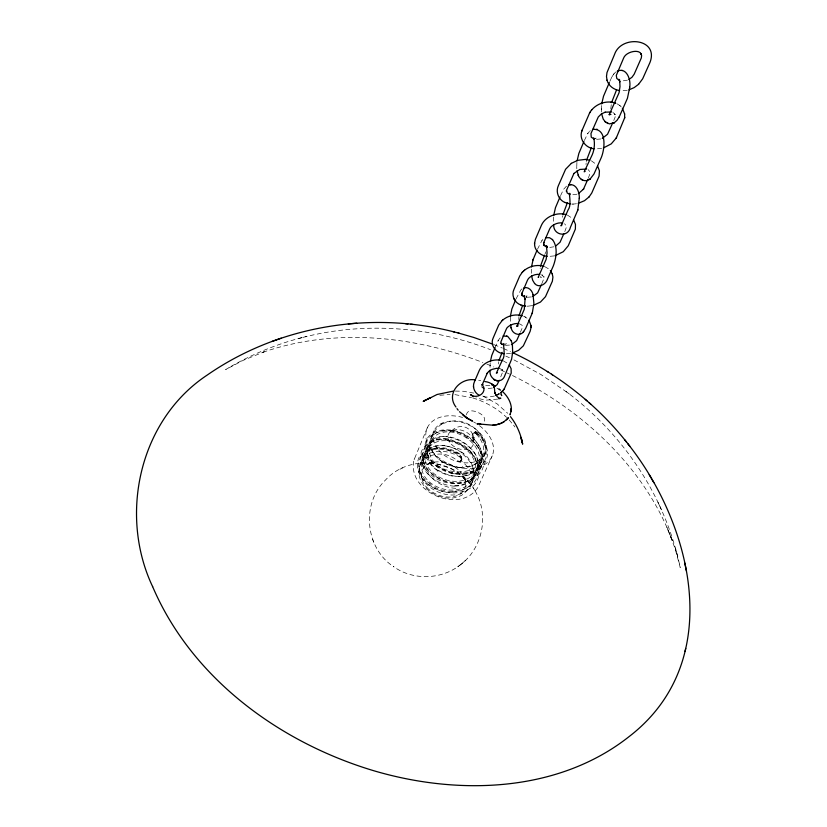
<?xml version="1.0" encoding="UTF-8"?>
<svg xmlns="http://www.w3.org/2000/svg" width="827" height="827" viewBox="0 0 827 827"><rect width="100%" height="100%" fill="white"/><g stroke="black" fill="none" stroke-linecap="round" stroke-linejoin="round"><path stroke-width="0.62" stroke-dasharray="4.13 3.1" d="M601.425 111.965L601.322 109.495M601.322 108.864L601.508 105.525M601.322 109.66L601.322 108.719M466.779 437.245C452.896 424.768 417.542 430.381 427.621 454.499C437.183 474.626 472.599 482.451 484.591 460.928M610.802 108.771L611.411 103.251M518.746 319.501L518.942 316.648M531.327 269.147L531.379 274.182M425.936 445.732L425.884 446.456M553.532 217.15L553.49 222.349M586.012 164.521L586.105 163.291M510.311 317.134L510.352 323.419M490.173 363.167L490.008 368.108M576.915 162.412L576.76 167.219M498.474 363.973L498.764 361.771M540.165 268.486L540.227 267.896M562.546 217.243L562.691 216.043M586.25 162.061L586.343 161.441M420.633 456.959C426.35 447.8 439.003 446.973 448.451 449.847C452.586 451.914 463.854 453.723 461.156 460.35M461.683 459.254L461.807 458.52M466.542 414.885C467.131 405.127 490.318 415.35 483.413 422.339M425.161 457.372A27.539 19.362 23.4 0 0 429.533 486.855A27.539 19.362 23.4 0 0 466.883 490.494A27.539 19.362 23.4 0 0 461.187 460.877L461.848 459.781M461.817 459.895C462.531 451.852 449.671 450.849 444.14 448.637C434.857 446.911 423.021 449.04 418.555 458.334C411.205 481.707 443.262 498.061 462.903 491.424C491.662 483.371 477.448 446.942 454.86 441.432C437.183 431.756 409.768 447.924 425.119 468.072C445.67 499.973 509.277 478.337 472.599 440.481C460.257 426.008 423.507 423.92 424.892 449.185C430.422 471.762 463.223 482.348 481.087 467.637L479.029 469.271L483.113 465.611L485.904 461.146L487.548 455.119L487.63 451.542L485.594 443.365L481.552 436.429L478.357 432.883L478.926 433.762M472.362 434.785L472.651 434.051A3.411 2.522 64.2 0 1 476.414 433.989M441.949 423.951C431.88 430.381 425.957 446.838 435.695 456.122C443.913 465.012 456.959 469.312 468.847 466.924C503.198 456.246 477.686 415.94 450.022 421.398M427.321 427.714L414.11 459.688C405.943 491.672 460.184 515.169 477.923 487.32L492.261 455.842M454.726 485.294C473.623 487.372 485.47 461.652 471.245 448.865C461.786 437.803 439.158 429.988 429.523 444.533C423.279 484.746 509.132 478.885 473.178 437.855M461.187 460.143L460.153 461.27L458.52 461.28A3.339 2.047 38.2 0 1 457.145 460.598C437.473 443.592 405.933 462.365 424.344 486.338C433.296 496.779 449.981 502.03 462.427 494.835C471.969 487.444 477.675 472.124 470.222 461.404C463.048 445.608 422.866 435.271 425.295 461.714C431.818 481.138 464.815 489.76 476.29 470.646M478.575 433.017C474.388 429.068 470.501 435.912 475.184 438.424M421.997 462.51C417.149 487.134 460.205 500.935 472.289 479.526M420.064 464.257L420.643 462.789M474.615 474.367C482.761 450.663 442.238 428.076 427.673 448.927C422.607 475.484 472.331 488.705 480.342 461.652M426.318 449.247L428.221 444.647M414.11 459.688L414.596 458.52M482.503 456.855C485.315 450.591 483.278 443.241 479.402 437.907M430.329 439.592L434.072 430.629M423.858 458.075L425.626 453.837M422.835 457.569L424.685 453.155M429.275 445.102L427.673 448.927L429.523 444.533M431.301 440.253C445.763 418.907 487.217 442.114 478.399 465.973M494.959 347.847L498.299 340.321L500.397 337.561M516.11 298.774L520.927 289.791M537.457 249.278L542.047 240.316M560.572 195.658L563.507 189.435L566.526 186.085M584.369 140.476L587.728 133.581M609.84 81.387L611.846 77.004M545.024 253.961L546.058 251.604M500.748 376.833C502.857 370.227 505.09 371.282 500.232 368.677M520.379 332.309C523.222 325.352 523.708 326.283 520.09 324.081M541.778 283.775L544.156 277.831L542.367 275.215M564.779 231.601L566.65 226.505L564.552 223.714M588.328 178.198L590.323 172.45L588.286 169.68M613.768 120.484L615.174 116.969L614.957 114.467M475.163 475.845L477.541 470.573M483.723 456.897L485.511 452.917M471.101 484.88L473.065 480.528M479.743 465.694L481.469 461.9M484.24 461.693C489.181 453.496 484.105 432.48 473.158 433.482M526.127 297.327L527.068 295.87L526.272 296.231M497.926 341.024L498.299 340.321M611.701 77.273L613.655 74.213M461.208 460.846L461.673 459.884L461.383 460.536A3.484 2.388 50.1 0 0 461.611 459.057L459.43 455.946M505.555 344.58L506.248 343.618L505.679 344.001M460.918 460.639L460.918 460.639A3.349 2.295 48.8 0 1 460.525 461.063L460.153 461.27M421.129 456.173C414.585 465.704 421.46 478.171 430.04 483.764M587.935 133.292L589.3 131.658M587.625 133.726L588.038 133.147M425.595 446.322C413.955 464.123 437.09 481.996 453.93 482.42C481.996 486.555 492.892 453.072 468.464 438.393M595.512 138.719L596.133 138.088L595.605 138.367M613.903 73.913L615.05 72.693M613.531 74.358L614.016 73.768M425.243 446.714C441.835 430.081 473.302 445.081 477.903 466.201C482.41 492.158 445.381 498.092 429.885 483.661M541.923 240.45L542.812 239.51M459.285 565.606C482.999 549.025 489.946 513.567 474.088 489.326M464.112 561.636L461.962 563.518M464.526 561.254L465.611 560.241M521.237 289.502L522.002 288.881M589.806 131.173L590.323 130.738M615.443 72.362L616.167 71.804M426.029 453.351L426.277 453.144A27.777 18.701 28.9 0 1 459.554 455.801M461.445 563.942C442.652 579.748 413.397 580.967 393.456 566.557M457.641 566.805L458.716 566.019M460.66 460.959L459.926 461.342M474.646 490.194C457.372 458.737 409.499 453.403 385.527 480.001C361.017 503.591 365.069 548.311 393.766 566.774M451.728 430.867C460.184 421.749 474.429 427.962 473.364 440.481M442.476 423.672L450.343 421.346M441.556 424.158L442.848 423.465M399.865 469.271L401.002 468.713M401.643 468.392L402.749 467.855M473.964 432.542L476.724 432.779M429.523 463.409L427.073 464.288L433.038 463.678L431.973 463.637L437.99 464.226L450.333 468.258L458.871 473.478L463.844 478.192L465.818 481.49L464.702 478.957L465.405 480.559M429.151 453.33L434.309 451.645L442.352 451.253A28.924 20.324 23.5 0 1 448.782 452.338A29.493 20.727 23.5 0 1 457.207 455.512L459.957 457.031M627.424 80.136L621.976 81.025M492.282 388.039L485.738 388.814M576.926 194.211L571.715 194.893M553.852 246.797L549.128 247.511M494.432 396.04L487.951 397.198L481.79 396.371M301.938 337.643C275.112 344.528 249.33 355.393 225.585 369.617L243.014 360.427L264.237 351.806L261.518 352.778C333.105 327.482 413.014 335.421 482.885 362.505M531.441 296.924L526.013 297.389M600.722 138.967L595.543 139.422M303.085 337.354C364.79 321.465 431.26 326.613 490.483 349.676M298.092 338.636L306.848 336.382M497.709 399.1L485.635 400.185L476.021 397.89M509.463 345.076L505.462 345.355M532.319 305.649L527.771 306.176M554.255 255.905L548.849 256.411M601.622 148.436L595.812 148.912M627.238 90.277L621.315 90.732M468.63 472.91L466.314 473.344M510.538 353.491L505.493 353.832M576.46 203.742L573.266 204.073M439.881 395.285L450.136 394.458M428.934 463.813L431.539 463.627M455.315 391.078L463.11 391.243L474.109 393.145M489.811 385.599L483.929 385.124M571.726 204.062L572.563 204.083M572.491 204.083L573.338 204.073M452.204 491.486L452.938 491.476M527.037 306.166L527.833 306.176M459.554 473.127L460.319 473.137M461.755 468.103L462.531 468.113M454.891 394.634L471.545 397.611M430.257 462.893L429.595 462.831L432.149 463.048L431.549 462.996M449.991 431.043L450.591 431.115M446.663 440.346L447.386 440.45M478.678 380.234L480.756 380.575M450.529 472.91L454.716 473.83M472.755 397.942C485.501 401.881 497.513 408.641 506.631 417.408M503.271 360.83L508.202 363.746M494.112 344.683L502.34 348.043M541.561 274.853L542.254 275.153M486.886 364.107L493.864 366.992M457.682 460.877L458.778 461.321M544.714 266.625L548.725 268.92M482.813 396.03L496.893 403.669L507.695 413.283M567.332 215.051L572.129 218.142M523.656 316.255L525.093 316.948M503.509 348.549L510.486 351.651M591.377 160.82L596.525 164.532M505.824 356.106L509.329 357.688M500.78 370.02L504.697 371.819M506.662 372.719L509.577 374.124M513.949 359.879L540.858 374.476L567.332 392.463M512.482 375.52C582.26 410.006 644.491 466.676 672.372 540.672L666.82 526.995L675.049 548.487L680.239 567.58C675.773 546.647 669.043 526.168 660.039 506.744M612.952 112.503L614.699 114.002M617.169 103.861L619.568 105.37M540.806 277.314L541.199 277.696L540.631 276.445M525.445 317.144L526.985 318.199M524.866 316.813L525.683 317.279M441.732 461.89L442.259 462.221M439.582 466.924L440.109 467.265M435.085 475.835L435.612 476.187M437.09 470.759L437.752 471.194M466.728 437.214L468.547 438.444M569.989 394.5C609.52 424.82 641.618 464.939 661.786 510.548M565.999 391.46L571.416 395.575M498.774 388.38L500.531 389.755M463.079 453.134L463.668 453.599M619.94 105.68L621.253 106.9M619.351 105.194L620.167 105.856M476.538 432.676L477.396 433.42M476.3 434.175L476.445 434.33A27.012 19.414 28.9 0 1 478.905 437.152L479.939 438.641M469.457 450.508L472.31 453.589M468.433 481.727L468.981 482.337M509.112 419.92L512.854 424.272M467.152 480.311L467.658 480.869M513.567 425.15L514.87 426.959M614.906 114.312L614.74 114.074M473.065 487.703L473.582 488.53M657.899 502.123L659.615 505.855M372.636 539.38L373.08 540.496M373.401 541.323L373.825 542.398M465.084 479.836L465.415 480.714L464.784 478.936M675.37 547.981L676.579 552.477M676.703 552.963L677.933 557.532M544.032 276.859L544.104 277.169M576.75 167.044L576.832 168.708M479.536 425.74A35.385 24.334 23.4 0 1 478.75 467.131A35.385 24.334 23.4 0 1 426.866 441.68A35.385 24.334 23.4 0 1 462.603 417.439M473.602 421.904A35.385 24.334 23.4 0 1 475.67 423.104M448.069 437.225A27.963 18.659 28.9 0 1 478.213 461.218M478.171 461.228A27.932 20.882 26 0 1 474.253 475.835M474.212 476.352A27.901 20.882 20.9 0 1 435.374 476.404M434.651 476.187A27.88 18.763 17.7 0 1 423.817 461.952M423.31 461.88A27.849 17.915 21.2 0 1 444.647 445.691M422.607 466.211A27.798 17.863 24.7 0 1 425.822 453.217M454.271 486.173A27.829 18.07 20.1 0 1 423 466.201M471.783 480.187A27.849 20.251 17.8 0 1 454.643 486.09M466.097 448.43A27.88 20.954 22 0 1 471.638 480.053M447.324 440.067A27.901 19.734 29.8 0 1 465.797 448.048M426.432 457A27.932 18.504 28.5 0 1 446.342 439.168M419.775 470.78A27.715 17.967 21.1 0 1 425.388 457.548M445.133 445.825A27.829 18.814 29.2 0 1 462.789 453.413M462.903 454.333A27.798 20.044 29.5 0 1 469.819 485.273M469.529 485.666A27.777 20.871 20.7 0 1 453.031 491.817M452.493 492.561A27.746 19.993 17.2 0 1 420.023 471.132M473.954 439.199A28.077 20.21 29 0 1 481.076 462.655A28.077 20.21 29 0 1 460.246 472.786M459.657 473.582A28.035 19.962 17.4 0 1 439.83 467.534M438.61 467.731A28.015 18.783 17.7 0 1 432.056 439.809M432.428 439.592A27.984 17.905 25.8 0 1 447.924 436.439M437.411 470.501A27.953 18.029 20.2 0 1 426.587 457.393M475.897 471.049A27.984 19.052 17.3 0 1 438.558 470.418M480.787 455.708A28.015 20.944 21.9 0 1 476.197 470.77M450.529 430.753A28.035 20.716 27.1 0 1 481.273 455.78M434.216 434.278A28.066 18.483 28.5 0 1 449.857 430.567M442.021 461.652A28.087 17.791 24.9 0 1 433.513 434.351M461.662 467.71A28.118 19.011 17.3 0 1 442.6 461.89M477.158 433.565A28.149 20.241 17.9 0 1 484.208 455.749A28.149 20.241 17.9 0 1 462.241 466.686M459.957 457.031A3.442 2.388 23.6 0 1 461.559 460.35M455.811 488.302A26.671 17.925 28.9 0 1 423.755 459.202A26.671 17.925 28.9 0 1 461.052 454.767M459.605 456.308A3.349 2.285 50.1 0 1 461.032 460.308M459.647 461.363A3.349 2.161 39.9 0 1 458.52 461.239M473.096 437.917A3.411 2.357 51.2 0 1 472.279 434.733M526.468 296.655L526.158 297.244L526.468 296.655M481.614 465.56L480.745 466.469L481.614 465.56M474.336 432.366L475.752 431.911L474.336 432.366M475.711 432.945L476.393 433.131L475.711 432.945M542.605 275.339L542.026 275.04L542.605 275.339M500.376 390.303L496.572 387.894L500.376 390.303M502.816 370.238L502.413 369.783L502.806 370.258M464.764 479.329L463.058 477.22L464.764 479.329M543.98 276.766L544.001 276.828M615.081 114.726L614.802 114.136L615.081 114.726M438.641 450.053A28.035 19.269 23.4 0 0 484.632 454.674A28.035 19.269 23.4 0 0 455.811 421.263A28.035 19.269 23.4 0 0 438.641 450.053M451.304 444.275A13.459 9.242 23.4 0 0 473.044 445.091A13.459 9.242 23.4 0 0 457.817 429.658A13.459 9.242 23.4 0 0 451.304 444.275M426.939 487.599A23.166 16.354 23.4 0 0 464.598 488.922A23.166 16.354 23.4 0 0 438.806 461.869A23.166 16.354 23.4 0 0 426.939 487.599"/><path stroke-width="1.24" d="M590.168 178.983L593.972 174.021L600.898 158.443C604.961 149.708 607.266 128.02 592.732 129.415M512.078 353.139L518.55 350.317L523.357 345.831L530.138 331.317L531.151 327.099M531.161 326.83L531.12 325.693M547.298 256.308C540.775 255.874 534.252 250.591 534.562 243.655M534.573 243.324L535.389 239.385L541.385 225.347C545.344 216.343 557.098 211.991 565.885 214.555M531.141 327.389L531.161 326.531M534.552 243.944L534.583 243.045M629.678 87.124C631.104 79.93 626.752 67.028 617.324 71.112M619.206 116.969L627.445 98.279L629.626 87.858M629.626 87.941L629.678 87.011M624.674 117.548L624.612 113.806M510.383 316.4L511.841 309.029L515.624 299.901M518.219 325.828L516.885 326.231L524.287 309.308L525.073 299.26M531.523 266.894L533.033 259.843M553.677 215.609L555.455 207.701L560.075 196.805M616.425 137.644L624.612 117.961M502.547 360.603C493.946 358.287 483.299 361.957 479.36 370.269L474.398 381.857C472.031 386.736 474.419 392.928 479.226 395.275M624.581 118.24L624.716 117.258M490.328 361.75L491.755 355.486L494.959 347.847M577.101 160.831L578.859 153.429L583.883 141.593M601.694 103.892L603.524 96.221L609.334 82.555M519.098 315.521L522.53 305.566M540.486 266.16L544.507 255.15M562.867 214.844L567.384 202.687M510.373 413.552L510.104 414.885L510.517 412.993M586.56 160.221L591.439 147.506M611.546 102.62L616.56 89.864M499.084 360.19L502.134 352.354M152.561 586.467C191.709 678.295 279.433 742.346 373.184 770.557C457.383 795.574 557.543 792.99 629.006 736.671C725.858 662.21 693.346 525.993 627.652 443.499M684.994 651.49L685.738 648.43M577.825 209.831L579.293 198.139M571.354 163.353L565.596 169.246L558.432 185.527C555.351 191.833 558.607 200.02 565.13 202.553M543.701 242.745L544.032 245.495L547.174 247.263M581.95 130.759C578.724 139.081 585.681 148.209 594.251 148.767M532.35 312.802L533.891 303.447L533.033 294.619M553.708 224.52C552.891 235.333 567.963 238.073 570.423 227.291L577.68 210.337M577.628 210.503L577.866 209.686M523.253 332.072L525.621 328.474L532.226 313.195M532.164 313.402L532.412 312.616M533.167 259.451L536.94 250.457M532.97 260.029L533.229 259.244M582.094 130.325L589.62 112.906M581.867 131.017L582.187 130.077M491.972 385.072L491.714 383.935L494.97 385.899M543.732 242.673L549.666 228.945C551.258 224.913 558.494 221.936 562.639 223.083M482.038 385.165L487.186 373.318L488.695 371.457M499.229 380.286L497.172 384.638L493.616 387.46M519.894 333.405L516.637 340.652L512.275 344.135L512.44 345.459M541.271 284.922L537.633 292.861L532.877 296.417M563.797 233.824L560.044 242.249L555.734 246.012M587.811 179.366L583.521 189.073M612.766 122.758L607.545 134.253L602.252 138.409M638.558 84.323L642.682 78.772L649.981 62.449C659.243 38.435 621.263 34.507 614.564 54.386L606.987 72.58L606.491 76.508L607.08 80.405M561.709 224.448L568.087 209.934C572.284 204.693 567.932 190.613 570.092 193.725M561.781 225.544C560.458 225.254 560.634 226.98 561.843 224.179M614.213 122.789L617.087 120.256L619.34 116.71M603.348 147.992L611.256 143.867L616.187 138.088M487.051 373.556L487.33 373.029M616.074 138.295L616.539 137.427M589.889 112.441L591.419 110.239M589.506 113.113L590.002 112.245M490.122 370.062C488.343 379.707 501.979 385.702 505.018 375.034L511.603 359.197L512.668 352.188L512.409 345.241M583.448 189.197L578.393 193.621M504.274 388.917L511.2 373.132L511.117 368.708L509.215 364.852M502.227 320.483L498.691 325.135L493.243 337.829C489.584 345.241 496.386 353.439 504.036 353.708M503.488 389.993L504.005 389.31M503.932 389.414L504.346 388.814M534.738 283.64C539.039 288.468 546.12 284.157 547.567 278.916L553.335 265.901C556.333 257.693 558.122 246.901 552.405 239.479M517.092 326.045L516.916 326.21M573.886 173.536L566.516 190.324L567.157 192.929L570.103 194.624M454.354 331.978C370.858 310.445 278.285 325.755 207.257 375.034C139.608 419.744 118.437 514.394 152.633 586.653M584.679 171.375L584.213 171.809L592.266 154.701C594.003 150.638 594.84 145.19 594.168 140.373C593.228 136.672 593.383 138.243 593.993 138.233M501.038 392.463L503.167 390.385M506.496 419.971L508.367 417.687L503.808 421.946M503.095 390.468L503.571 389.899M591.874 109.702C596.587 104.326 603.968 101.38 611.091 102.103M591.357 110.322L591.925 109.629M574.093 173.277L579.83 169.452L586.653 169.039M523.77 331.482C520.214 336.899 512.047 333.943 511.231 327.999M522.271 272.29L519.718 276.011L513.991 289.357C511.076 295.311 514.59 302.827 520.752 304.915M589.041 196.96L591.77 193.001L599.099 176.13L599.43 170.848L597.559 165.886M522.685 271.856L523.956 270.667M589.113 196.888L584.534 200.672L578.156 203.37M522.199 272.372L522.747 271.783M584.586 171.489L584.916 171.468M488.623 371.519L492.075 369.39L496.293 368.356M638.609 84.271L634.154 87.61L629.027 89.823M502.723 320.049C508.047 315.614 515.624 313.795 522.313 315.769M502.165 320.556L502.795 319.997M524.504 270.212C529.9 266.015 537.374 264.309 543.959 266.366M523.894 270.718L524.566 270.171M500.469 392.908L501.1 392.411M578.362 175.479C579.913 180.11 586.064 182.519 589.961 179.139M589.796 179.273L590.323 178.859M571.312 163.374L577.722 160.335L585.206 159.425M425.326 400.103L423.207 401.426L437.059 394.5L453.124 391.161M498.578 394.159L499.27 393.745M604.971 121.631L609.416 123.905L614.399 122.685M495.88 395.502L497.978 394.5M497.937 394.531L498.64 394.128M424.437 400.661L429.74 398.045M628.923 79.454L631.942 77.293L634.164 74.223L641.287 58.035L641.628 55.595L640.935 53.745M613.82 123.027L613.034 123.399M427.786 398.883L430.609 397.725M511.386 344.497L512.316 344.115L511.231 340.724M600.795 103.53L601.653 103.22M272.062 341.427L276.394 339.907M277.004 339.68L281.252 338.181M605.199 112.162L601.281 114.023L598.272 116.989L590.974 133.529L591.253 137.189L594.365 139.174M538.656 277.086L538.16 277.396L546.151 259.368L547.071 252.969L546.585 247.139M498.795 398.852L500.821 398.263C497.751 398.872 494.101 393.611 494.546 389.248C494.742 384.204 489.036 382.002 484.901 381.567M523.853 287.93C528.422 286.328 532.392 290.722 533.115 294.908M568.707 184.969C576.285 182.891 579.696 192.34 579.293 198.304M533.115 305.452L540.476 302.051L545.5 296.666L552.374 281.211L552.912 277.066L552.219 273.768M605.178 112.162L611.649 111.986M555.072 255.708L563.28 251.708L568.263 245.753L575.375 229.089L575.458 224.396L573.628 219.941M503.074 335.958L507.757 336.455L511.293 340.879M545.872 237.711L549.49 237.711L552.55 239.623M475.391 379.934C460.556 377.164 445.464 393.394 455.956 407.029M593.135 129.281L593.92 129.095M497.461 372.708L496.355 373.173L502.444 359.869C506.279 355.228 502.082 341.003 504.088 344.032M356.778 323.202L348.312 323.895M496.748 368.325L499.167 368.439M492.871 425.202L476.952 423.796L477.996 423.9M570.216 184.669L570.971 184.648M585.898 159.477L589.785 160.231M585.134 159.415L585.992 159.477M405.571 323.719L407.918 323.967M410.699 324.236L412.931 324.473M481.779 384.824L483.34 384.989M524.814 305.98L525.6 306.083M611.784 102.186L614.378 102.755M610.998 102.093L611.877 102.197M539.814 274.43C535.183 273.572 528.722 276.776 527.523 280.105L521.713 293.823L522.261 295.704L524.618 297.079M496.717 380.999L497.368 381.082M570.206 203.938L564.903 202.45M520.648 304.863L524.204 305.887M524.111 305.876L524.897 306M619.619 90.546C613.923 89.802 608.486 85.843 606.997 80.136M519.067 323.791C514.559 322.385 506.961 326.293 506.31 329.105L500.79 342.14L501.441 343.825L504.025 345.107M610.926 114.426L609.106 114.653L609.913 114.364L609.241 114.612L619.02 92.831L619.992 86.68L619.764 81.635M621.77 70.357L622.545 70.512M458.096 332.94L473.788 337.468L492.923 344.218M453.093 331.658L459.233 333.229M547.205 246.301L546.626 246.126M478.719 423.517L480.776 424.086M596.618 129.188L597.363 129.405M614.885 102.92L615.826 103.251M614.161 102.693L615.112 102.993M506.465 335.917L507.116 336.144M619.65 79.816L618.947 79.309L619.733 81.491M619.681 80.581L616.797 78.503L616.28 75.433L623.537 58.272C625.729 51.791 638.454 49 640.873 53.652M607.142 123.233L607.886 123.554M483.764 388.266L481.945 386.819M512.792 352.715C558.432 374.042 599.089 406.16 629.771 446.177M524.876 296.118L524.06 295.559L525.042 299.002M582.621 180.131L581.236 179.304M495.084 380.43L493.895 379.624M547.267 371.478L548.229 372.109M551.506 374.197L552.581 374.889M473.437 396.598L470.449 394.52L471.752 395.461L471.307 395.192C476.9 398.738 486.245 393.642 483.516 386.602M464.288 416.033L468.134 418.772L459.481 411.712M545.975 245.65L546.409 246.529M462.551 414.699L466.562 417.997M585.268 399.348L586.932 400.806M589.062 402.666L590.809 404.207M605.736 122.344L603.224 119.129L601.663 113.981M502.196 391.192C507.034 395.616 510.952 401.581 511.375 408.29M531.534 275.618L532.629 280.177L534.604 283.506M624.509 439.53L626.556 442.114M550.337 270.522L552.322 274.026M457 408.621L458.179 410.182M510.497 416.643C516.71 424.644 520.896 434.175 522.654 444.161L521.558 439.085M528.97 320.204L531.151 325.972M622.38 108.285L624.664 114.085M649.195 474.688L651.211 478.14M651.748 479.091L653.816 482.637M513.96 298.723L514.384 299.539M493.657 385.847L494.091 386.778M577.05 170.713L578.238 175.19M578.166 175.024L578.445 175.644M520.576 437.173L522.354 442.817M546.347 246.374L546.564 247.056M510.497 324.597L511.169 327.812M511.086 327.523L511.324 328.298M684.715 562.918L686.431 570.971M619.681 81.18L619.816 81.925M525.021 298.785L525.093 299.457M473.489 386.436L473.54 387.243M510.931 408.9L510.972 411.918L510.931 408.9M521.703 293.864L521.713 293.823M566.474 190.717L566.485 191.45L566.464 190.665M543.587 243.117L543.815 242.414L543.618 243.004M521.868 293.203L521.878 293.151M583.635 188.845L583.335 189.414L583.635 188.845M503.602 422.018L500.614 423.496L503.602 422.018M500.428 423.548L496.996 424.571L500.428 423.548M496.831 424.623L493.016 425.161L496.831 424.623M472.289 421.026L468.134 418.679L472.289 421.026M501.782 344.104L501.048 343.339L501.72 344.073M641.101 53.972L640.708 53.424L641.101 53.972M522.075 295.446L521.785 294.857L522.044 295.425M494.019 386.674L493.812 386.178L494.019 386.674M543.784 245.133L543.566 244.565L543.784 245.133M501.638 395.544L501.193 394.014L501.638 395.544M546.668 247.428L546.482 246.756L546.668 247.428M495.063 393.197L494.877 392.484L495.063 393.197"/></g></svg>
